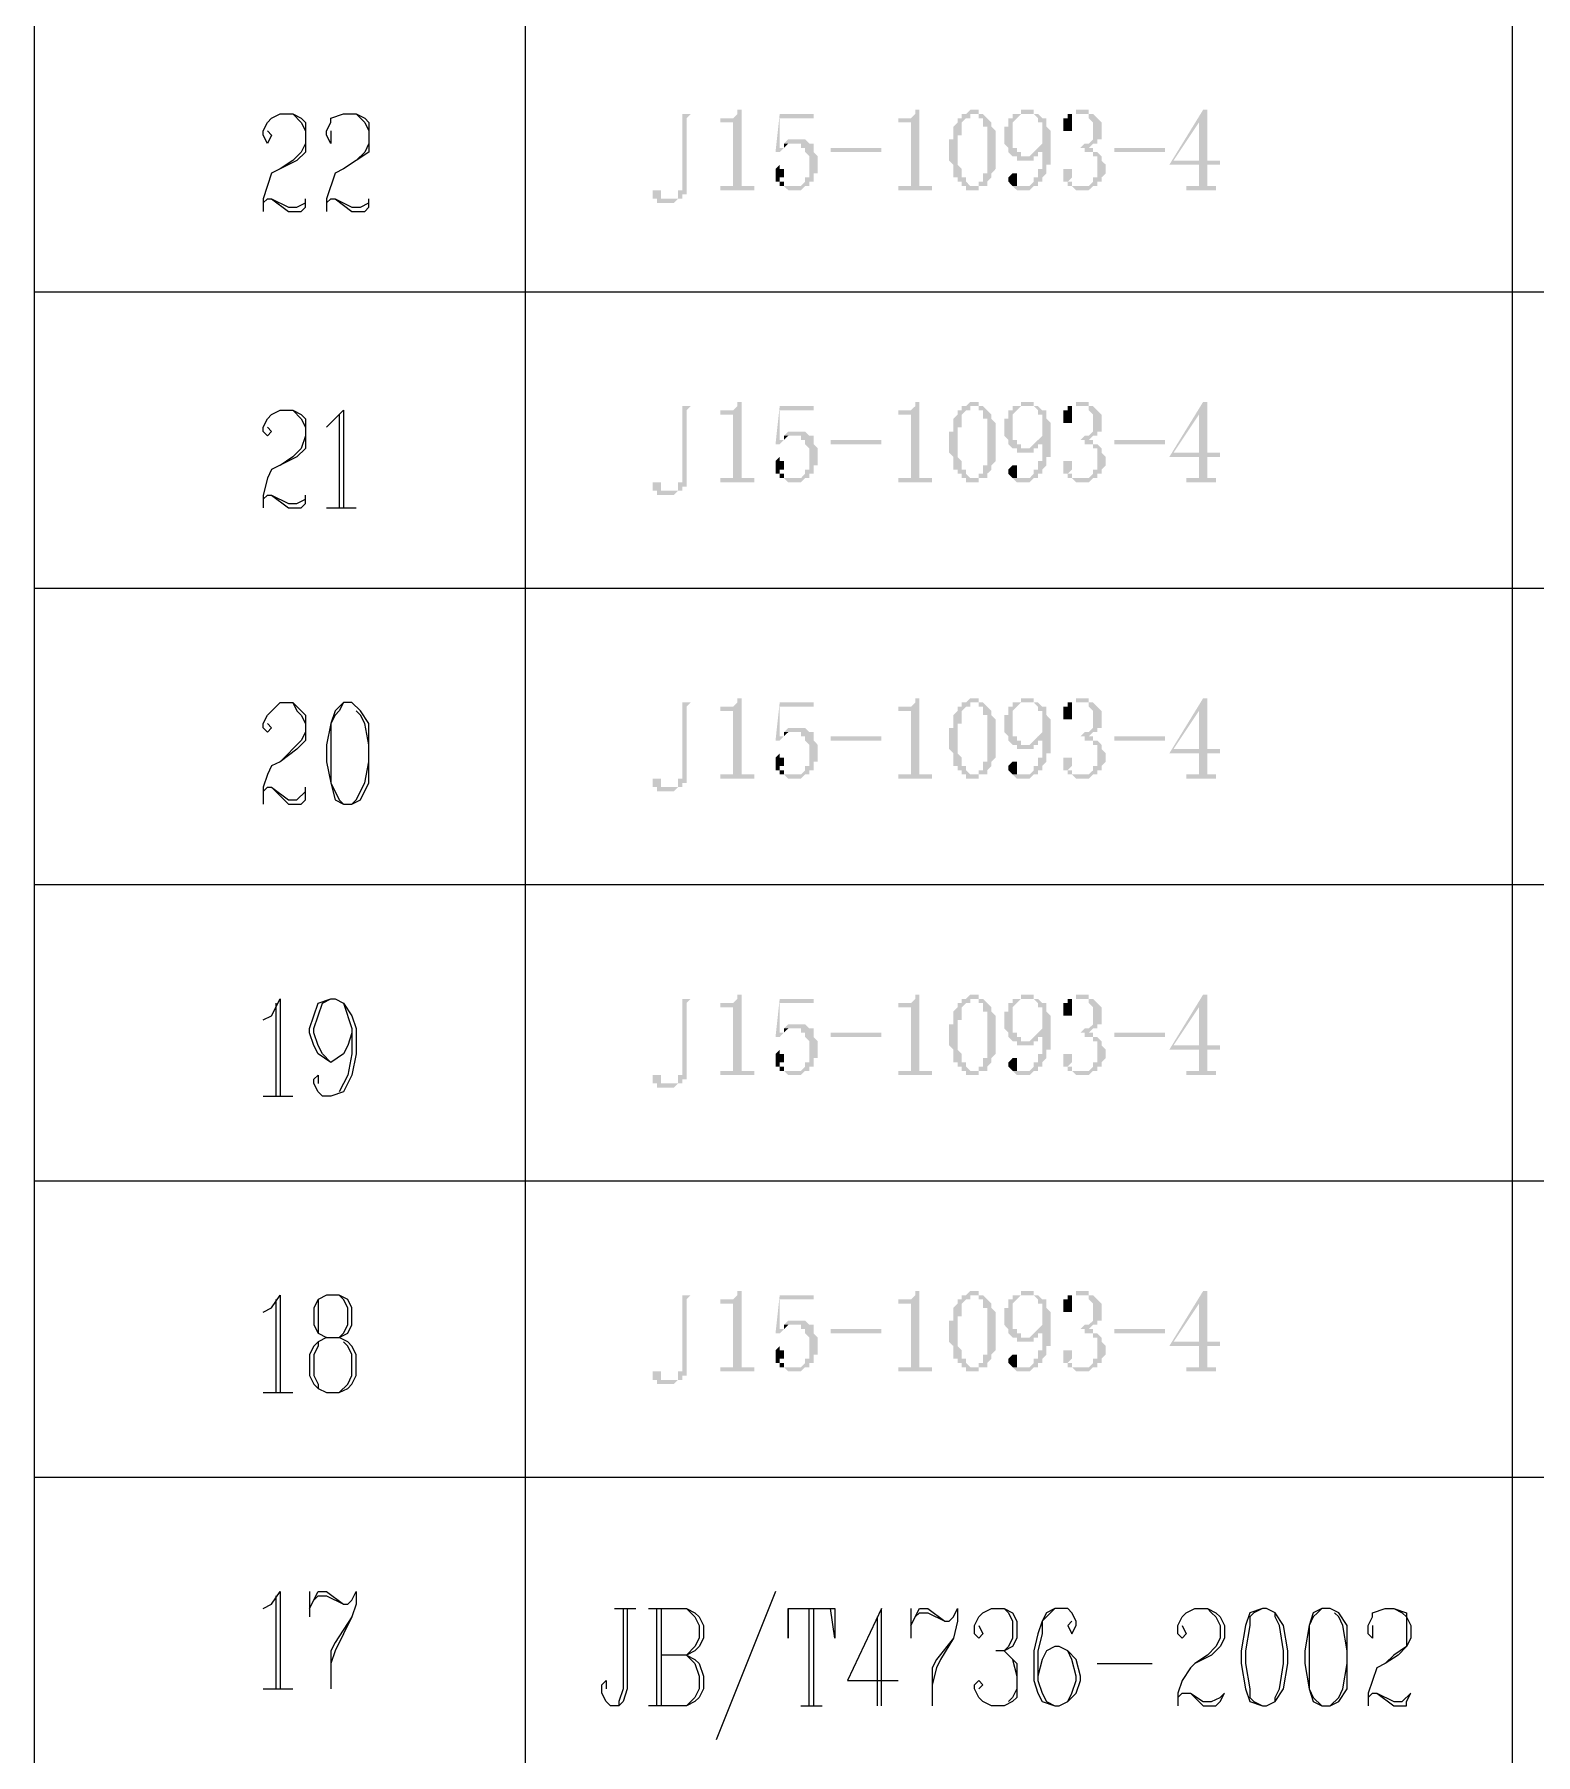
# Model space of a CAD drawing. Extents: x 51 to 246, y 3 to 417.
# Drawn here: x 183.56 to 198.56, y 81.17 to 98.37 of the extents above; entities that cross this region are included whole.
import ezdxf

# ---------------------------------------------------------------- set-up
doc = ezdxf.new("R2010")
doc.units = 0
doc.header["$MEASUREMENT"] = 0
doc.layers.add('_____1', color=160, linetype='Continuous')

msp = doc.modelspace()

# ---------------------------------------------------------------- hatches: boundary and pattern name
at = {"layer": '_____1'}
for points in [[(190.246, 97.578), (189.865, 97.578), (190.034, 97.578), (190.034, 96.816), (189.992, 96.816), (189.992, 96.731), (189.907, 96.731), (190.034, 96.731), (190.034, 96.774), (190.077, 96.774), (190.077, 97.535), (190.119, 97.578)], [(192.955, 97.62), (192.913, 97.62), (192.871, 97.578), (192.828, 97.578), (192.998, 97.578), (192.998, 97.535), (193.04, 97.535), (193.04, 97.451), (193.082, 97.451), (193.082, 96.985), (193.04, 96.985), (193.04, 96.901), (192.998, 96.901), (192.998, 96.858), (192.955, 96.858), (193.082, 96.858), (193.082, 96.901), (193.125, 96.943), (193.125, 96.985), (193.167, 97.028), (193.167, 97.409), (193.125, 97.451), (193.125, 97.493), (193.04, 97.578), (192.998, 97.578), (192.998, 97.62)], [(193.59, 97.578), (193.463, 97.578), (193.548, 97.578), (193.59, 97.535), (193.59, 97.493), (193.633, 97.493), (193.633, 97.282), (193.59, 97.239), (193.633, 97.239), (193.633, 97.028), (193.59, 97.028), (193.59, 96.943), (193.548, 96.943), (193.548, 96.901), (193.506, 96.858), (193.336, 96.858), (193.379, 96.816), (193.506, 96.816), (193.548, 96.858), (193.59, 96.858), (193.59, 96.901), (193.633, 96.901), (193.633, 96.943), (193.675, 96.985), (193.675, 97.07), (193.717, 97.07), (193.717, 97.409), (193.675, 97.451), (193.675, 97.535), (193.633, 97.535)], [(191.516, 97.239), (192.024, 97.239), (192.024, 97.197), (191.516, 97.197)], [(194.352, 97.239), (194.86, 97.239), (194.86, 97.197), (194.352, 97.197)], [(193.887, 97.028), (193.844, 97.028), (193.844, 96.901), (193.887, 96.901), (193.887, 96.858), (193.929, 96.858), (193.971, 96.816), (194.098, 96.816), (194.141, 96.858), (193.929, 96.858), (193.929, 96.901), (193.887, 96.901), (193.929, 96.943), (193.929, 97.028)], [(190.246, 94.657), (189.865, 94.657), (190.034, 94.657), (190.034, 93.895), (189.992, 93.895), (189.992, 93.81), (189.907, 93.81), (190.034, 93.81), (190.034, 93.853), (190.077, 93.853), (190.077, 94.615), (190.119, 94.657)], [(192.955, 94.699), (192.913, 94.699), (192.871, 94.657), (192.828, 94.657), (192.998, 94.657), (192.998, 94.615), (193.04, 94.615), (193.04, 94.53), (193.082, 94.53), (193.082, 94.064), (193.04, 94.064), (193.04, 93.98), (192.998, 93.98), (192.998, 93.937), (192.955, 93.937), (193.082, 93.937), (193.082, 93.98), (193.125, 94.022), (193.125, 94.064), (193.167, 94.107), (193.167, 94.488), (193.125, 94.53), (193.125, 94.572), (193.04, 94.657), (192.998, 94.657), (192.998, 94.699)], [(193.59, 94.657), (193.463, 94.657), (193.548, 94.657), (193.59, 94.615), (193.59, 94.572), (193.633, 94.572), (193.633, 94.36), (193.59, 94.318), (193.633, 94.318), (193.633, 94.107), (193.59, 94.107), (193.59, 94.022), (193.548, 94.022), (193.548, 93.98), (193.506, 93.937), (193.336, 93.937), (193.379, 93.895), (193.506, 93.895), (193.548, 93.937), (193.59, 93.937), (193.59, 93.98), (193.633, 93.98), (193.633, 94.022), (193.675, 94.064), (193.675, 94.149), (193.717, 94.149), (193.717, 94.488), (193.675, 94.53), (193.675, 94.615), (193.633, 94.615)], [(191.516, 94.318), (192.024, 94.318), (192.024, 94.276), (191.516, 94.276)], [(194.352, 94.318), (194.86, 94.318), (194.86, 94.276), (194.352, 94.276)], [(193.887, 94.107), (193.844, 94.107), (193.844, 93.98), (193.887, 93.98), (193.887, 93.937), (193.929, 93.937), (193.971, 93.895), (194.098, 93.895), (194.141, 93.937), (193.929, 93.937), (193.929, 93.98), (193.887, 93.98), (193.929, 94.022), (193.929, 94.107)], [(190.246, 91.694), (189.865, 91.694), (190.034, 91.694), (190.034, 90.932), (189.992, 90.932), (189.992, 90.847), (189.907, 90.847), (190.034, 90.847), (190.034, 90.889), (190.077, 90.889), (190.077, 91.651), (190.119, 91.694)], [(192.955, 91.736), (192.913, 91.736), (192.871, 91.694), (192.828, 91.694), (192.998, 91.694), (192.998, 91.651), (193.04, 91.651), (193.04, 91.567), (193.082, 91.567), (193.082, 91.101), (193.04, 91.101), (193.04, 91.016), (192.998, 91.016), (192.998, 90.974), (192.955, 90.974), (193.082, 90.974), (193.082, 91.016), (193.125, 91.059), (193.125, 91.101), (193.167, 91.143), (193.167, 91.524), (193.125, 91.567), (193.125, 91.609), (193.04, 91.694), (192.998, 91.694), (192.998, 91.736)], [(193.59, 91.694), (193.463, 91.694), (193.548, 91.694), (193.59, 91.651), (193.59, 91.609), (193.633, 91.609), (193.633, 91.397), (193.59, 91.355), (193.633, 91.355), (193.633, 91.143), (193.59, 91.143), (193.59, 91.059), (193.548, 91.059), (193.548, 91.016), (193.506, 90.974), (193.336, 90.974), (193.379, 90.932), (193.506, 90.932), (193.548, 90.974), (193.59, 90.974), (193.59, 91.016), (193.633, 91.016), (193.633, 91.059), (193.675, 91.101), (193.675, 91.185), (193.717, 91.185), (193.717, 91.524), (193.675, 91.567), (193.675, 91.651), (193.633, 91.651)], [(191.516, 91.355), (192.024, 91.355), (192.024, 91.313), (191.516, 91.313)], [(194.352, 91.355), (194.86, 91.355), (194.86, 91.313), (194.352, 91.313)], [(193.887, 91.143), (193.844, 91.143), (193.844, 91.016), (193.887, 91.016), (193.887, 90.974), (193.929, 90.974), (193.971, 90.932), (194.098, 90.932), (194.141, 90.974), (193.929, 90.974), (193.929, 91.016), (193.887, 91.016), (193.929, 91.059), (193.929, 91.143)], [(192.955, 88.773), (192.913, 88.773), (192.871, 88.73), (192.828, 88.73), (192.998, 88.73), (192.998, 88.688), (193.04, 88.688), (193.04, 88.603), (193.082, 88.603), (193.082, 88.138), (193.04, 88.138), (193.04, 88.053), (192.998, 88.053), (192.998, 88.01), (192.955, 88.01), (193.082, 88.01), (193.082, 88.053), (193.125, 88.095), (193.125, 88.138), (193.167, 88.18), (193.167, 88.561), (193.125, 88.603), (193.125, 88.646), (193.04, 88.73), (192.998, 88.73), (192.998, 88.773)], [(190.246, 88.73), (189.865, 88.73), (190.034, 88.73), (190.034, 87.968), (189.992, 87.968), (189.992, 87.884), (189.907, 87.884), (190.034, 87.884), (190.034, 87.926), (190.077, 87.926), (190.077, 88.688), (190.119, 88.73)], [(193.59, 88.73), (193.463, 88.73), (193.548, 88.73), (193.59, 88.688), (193.59, 88.646), (193.633, 88.646), (193.633, 88.434), (193.59, 88.392), (193.633, 88.392), (193.633, 88.18), (193.59, 88.18), (193.59, 88.095), (193.548, 88.095), (193.548, 88.053), (193.506, 88.01), (193.336, 88.01), (193.379, 87.968), (193.506, 87.968), (193.548, 88.01), (193.59, 88.01), (193.59, 88.053), (193.633, 88.053), (193.633, 88.095), (193.675, 88.138), (193.675, 88.222), (193.717, 88.222), (193.717, 88.561), (193.675, 88.603), (193.675, 88.688), (193.633, 88.688)], [(191.516, 88.392), (192.024, 88.392), (192.024, 88.349), (191.516, 88.349)], [(194.352, 88.392), (194.86, 88.392), (194.86, 88.349), (194.352, 88.349)], [(193.887, 88.18), (193.844, 88.18), (193.844, 88.053), (193.887, 88.053), (193.887, 88.01), (193.929, 88.01), (193.971, 87.968), (194.098, 87.968), (194.141, 88.01), (193.929, 88.01), (193.929, 88.053), (193.887, 88.053), (193.929, 88.095), (193.929, 88.18)], [(190.246, 85.767), (189.865, 85.767), (190.034, 85.767), (190.034, 85.005), (189.992, 85.005), (189.992, 84.92), (189.907, 84.92), (190.034, 84.92), (190.034, 84.963), (190.077, 84.963), (190.077, 85.725), (190.119, 85.767)], [(192.955, 85.809), (192.913, 85.809), (192.871, 85.767), (192.828, 85.767), (192.998, 85.767), (192.998, 85.725), (193.04, 85.725), (193.04, 85.64), (193.082, 85.64), (193.082, 85.174), (193.04, 85.174), (193.04, 85.09), (192.998, 85.09), (192.998, 85.047), (192.955, 85.047), (193.082, 85.047), (193.082, 85.09), (193.125, 85.132), (193.125, 85.174), (193.167, 85.217), (193.167, 85.598), (193.125, 85.64), (193.125, 85.682), (193.04, 85.767), (192.998, 85.767), (192.998, 85.809)], [(193.59, 85.767), (193.463, 85.767), (193.548, 85.767), (193.59, 85.725), (193.59, 85.682), (193.633, 85.682), (193.633, 85.471), (193.59, 85.428), (193.633, 85.428), (193.633, 85.217), (193.59, 85.217), (193.59, 85.132), (193.548, 85.132), (193.548, 85.09), (193.506, 85.047), (193.336, 85.047), (193.379, 85.005), (193.506, 85.005), (193.548, 85.047), (193.59, 85.047), (193.59, 85.09), (193.633, 85.09), (193.633, 85.132), (193.675, 85.174), (193.675, 85.259), (193.717, 85.259), (193.717, 85.598), (193.675, 85.64), (193.675, 85.725), (193.633, 85.725)], [(191.516, 85.428), (192.024, 85.428), (192.024, 85.386), (191.516, 85.386)], [(194.352, 85.428), (194.86, 85.428), (194.86, 85.386), (194.352, 85.386)], [(193.887, 85.217), (193.844, 85.217), (193.844, 85.09), (193.887, 85.09), (193.887, 85.047), (193.929, 85.047), (193.971, 85.005), (194.098, 85.005), (194.141, 85.047), (193.929, 85.047), (193.929, 85.09), (193.887, 85.09), (193.929, 85.132), (193.929, 85.217)]]:
    msp.add_hatch(color=7, dxfattribs=at).paths.add_polyline_path(points)
for points in [[(190.627, 97.62), (190.585, 97.62), (190.585, 97.578), (190.542, 97.535), (190.415, 97.535), (190.415, 97.493), (190.542, 97.493), (190.542, 96.858), (190.415, 96.858), (190.415, 96.816), (190.754, 96.816), (190.754, 96.858), (190.627, 96.858), (190.627, 96.943)], [(191.347, 97.578), (191.008, 97.578), (190.966, 97.197), (191.008, 97.197), (191.05, 97.239), (191.008, 97.239), (191.008, 97.535), (191.347, 97.535)], [(192.405, 97.62), (192.363, 97.62), (192.363, 97.578), (192.32, 97.535), (192.193, 97.535), (192.193, 97.493), (192.32, 97.493), (192.32, 96.858), (192.193, 96.858), (192.193, 96.816), (192.532, 96.816), (192.532, 96.858), (192.405, 96.858), (192.405, 96.943)], [(192.828, 97.578), (192.828, 97.535), (192.786, 97.535), (192.786, 97.493), (192.744, 97.451), (192.744, 97.324), (192.701, 97.324), (192.701, 97.112), (192.744, 97.07), (192.744, 96.943), (192.786, 96.943), (192.786, 96.901), (192.828, 96.901), (192.828, 96.858), (192.871, 96.858), (192.871, 96.816), (192.998, 96.816), (192.998, 96.858), (193.04, 96.858), (192.913, 96.858), (192.871, 96.901), (192.871, 96.943), (192.828, 96.943), (192.828, 97.028), (192.786, 97.07), (192.786, 97.366), (192.828, 97.366), (192.828, 97.493), (192.871, 97.535), (192.913, 97.535), (192.913, 97.578), (192.955, 97.578)], [(193.463, 97.62), (193.421, 97.62), (193.421, 97.578), (193.336, 97.578), (193.336, 97.535), (193.294, 97.535), (193.294, 97.451), (193.252, 97.451), (193.252, 97.282), (193.294, 97.239), (193.294, 97.197), (193.336, 97.155), (193.463, 97.155), (193.421, 97.155), (193.421, 97.197), (193.379, 97.197), (193.379, 97.239), (193.336, 97.239), (193.336, 97.493), (193.421, 97.578), (193.59, 97.578), (193.548, 97.578), (193.548, 97.62), (193.506, 97.62)], [(193.929, 97.578), (193.887, 97.578), (193.887, 97.535), (193.844, 97.535), (193.844, 97.409), (193.929, 97.409), (193.929, 97.578), (194.014, 97.578)], [(194.014, 97.62), (193.971, 97.62), (193.971, 97.578), (193.929, 97.578), (194.098, 97.578), (194.098, 97.535), (194.141, 97.493), (194.141, 97.324), (194.098, 97.282), (194.056, 97.282), (194.014, 97.239), (193.971, 97.239), (194.056, 97.239), (194.056, 97.197), (194.141, 97.197), (194.141, 97.155), (194.183, 97.155), (194.183, 96.943), (194.141, 96.943), (194.141, 96.901), (194.098, 96.858), (194.014, 96.858), (194.183, 96.858), (194.183, 96.901), (194.225, 96.901), (194.225, 96.943), (194.268, 96.985), (194.268, 97.07), (194.225, 97.112), (194.225, 97.155), (194.183, 97.197), (194.141, 97.197), (194.141, 97.239), (194.098, 97.239), (194.141, 97.282), (194.183, 97.282), (194.183, 97.324), (194.225, 97.324), (194.225, 97.493), (194.141, 97.578), (194.098, 97.578), (194.098, 97.62), (194.056, 97.62)], [(195.284, 97.62), (195.241, 97.62), (194.903, 97.07), (195.199, 97.07), (195.199, 96.858), (195.072, 96.858), (195.072, 96.816), (195.368, 96.816), (195.368, 96.858), (195.284, 96.858), (195.284, 97.07), (195.411, 97.07), (195.411, 97.112), (194.945, 97.112), (195.199, 97.493)], [(195.284, 97.62), (195.199, 97.493), (195.199, 97.112), (194.945, 97.112), (195.284, 97.112)], [(191.05, 97.282), (191.05, 97.239), (191.008, 97.239), (191.05, 97.239), (191.093, 97.282), (191.177, 97.282)], [(191.177, 97.324), (191.093, 97.324), (191.05, 97.282), (191.22, 97.282), (191.22, 97.239), (191.262, 97.239), (191.262, 97.197), (191.304, 97.155), (191.304, 96.943), (191.262, 96.943), (191.262, 96.901), (191.22, 96.858), (191.05, 96.858), (191.093, 96.816), (191.22, 96.816), (191.262, 96.858), (191.304, 96.858), (191.304, 96.901), (191.347, 96.901), (191.347, 96.985), (191.389, 96.985), (191.389, 97.155), (191.347, 97.197), (191.347, 97.282), (191.304, 97.282), (191.262, 97.324), (191.22, 97.324)], [(193.59, 97.239), (193.506, 97.155), (193.336, 97.155), (193.379, 97.155), (193.379, 97.112), (193.548, 97.112), (193.548, 97.155), (193.59, 97.155), (193.59, 97.197), (193.633, 97.197), (193.633, 97.239)], [(191.008, 97.07), (190.966, 97.028), (190.966, 96.901), (191.008, 96.901), (191.008, 96.858), (191.135, 96.858), (191.05, 96.858), (191.05, 96.901), (191.008, 96.901), (191.008, 96.943), (191.05, 96.943), (191.05, 97.028), (191.008, 97.028)], [(193.336, 96.985), (193.294, 96.943), (193.294, 96.901), (193.336, 96.858), (193.421, 96.858), (193.379, 96.858), (193.379, 96.985)], [(189.78, 96.816), (189.738, 96.816), (189.738, 96.731), (189.78, 96.731), (189.78, 96.689), (189.95, 96.689), (189.992, 96.731), (189.823, 96.731), (189.823, 96.816)], [(190.627, 94.699), (190.585, 94.699), (190.585, 94.657), (190.542, 94.615), (190.415, 94.615), (190.415, 94.572), (190.542, 94.572), (190.542, 93.937), (190.415, 93.937), (190.415, 93.895), (190.754, 93.895), (190.754, 93.937), (190.627, 93.937), (190.627, 94.022)], [(191.347, 94.657), (191.008, 94.657), (190.966, 94.276), (191.008, 94.276), (191.05, 94.318), (191.008, 94.318), (191.008, 94.615), (191.347, 94.615)], [(192.405, 94.699), (192.363, 94.699), (192.363, 94.657), (192.32, 94.615), (192.193, 94.615), (192.193, 94.572), (192.32, 94.572), (192.32, 93.937), (192.193, 93.937), (192.193, 93.895), (192.532, 93.895), (192.532, 93.937), (192.405, 93.937), (192.405, 94.022)], [(192.828, 94.657), (192.828, 94.615), (192.786, 94.615), (192.786, 94.572), (192.744, 94.53), (192.744, 94.403), (192.701, 94.403), (192.701, 94.191), (192.744, 94.149), (192.744, 94.022), (192.786, 94.022), (192.786, 93.98), (192.828, 93.98), (192.828, 93.937), (192.871, 93.937), (192.871, 93.895), (192.998, 93.895), (192.998, 93.937), (193.04, 93.937), (192.913, 93.937), (192.871, 93.98), (192.871, 94.022), (192.828, 94.022), (192.828, 94.107), (192.786, 94.149), (192.786, 94.445), (192.828, 94.445), (192.828, 94.572), (192.871, 94.615), (192.913, 94.615), (192.913, 94.657), (192.955, 94.657)], [(193.463, 94.699), (193.421, 94.699), (193.421, 94.657), (193.336, 94.657), (193.336, 94.615), (193.294, 94.615), (193.294, 94.53), (193.252, 94.53), (193.252, 94.36), (193.294, 94.318), (193.294, 94.276), (193.336, 94.234), (193.463, 94.234), (193.421, 94.234), (193.421, 94.276), (193.379, 94.276), (193.379, 94.318), (193.336, 94.318), (193.336, 94.572), (193.421, 94.657), (193.59, 94.657), (193.548, 94.657), (193.548, 94.699), (193.506, 94.699)], [(193.929, 94.657), (193.887, 94.657), (193.887, 94.615), (193.844, 94.615), (193.844, 94.488), (193.929, 94.488), (193.929, 94.657), (194.014, 94.657)], [(194.014, 94.699), (193.971, 94.699), (193.971, 94.657), (193.929, 94.657), (194.098, 94.657), (194.098, 94.615), (194.141, 94.572), (194.141, 94.403), (194.098, 94.36), (194.056, 94.36), (194.014, 94.318), (193.971, 94.318), (194.056, 94.318), (194.056, 94.276), (194.141, 94.276), (194.141, 94.234), (194.183, 94.234), (194.183, 94.022), (194.141, 94.022), (194.141, 93.98), (194.098, 93.937), (194.014, 93.937), (194.183, 93.937), (194.183, 93.98), (194.225, 93.98), (194.225, 94.022), (194.268, 94.064), (194.268, 94.149), (194.225, 94.191), (194.225, 94.234), (194.183, 94.276), (194.141, 94.276), (194.141, 94.318), (194.098, 94.318), (194.141, 94.36), (194.183, 94.36), (194.183, 94.403), (194.225, 94.403), (194.225, 94.572), (194.141, 94.657), (194.098, 94.657), (194.098, 94.699), (194.056, 94.699)], [(195.284, 94.699), (195.241, 94.699), (194.903, 94.149), (195.199, 94.149), (195.199, 93.937), (195.072, 93.937), (195.072, 93.895), (195.368, 93.895), (195.368, 93.937), (195.284, 93.937), (195.284, 94.149), (195.411, 94.149), (195.411, 94.191), (194.945, 94.191), (195.199, 94.572)], [(195.284, 94.699), (195.199, 94.572), (195.199, 94.191), (194.945, 94.191), (195.284, 94.191)], [(191.05, 94.36), (191.05, 94.318), (191.008, 94.318), (191.05, 94.318), (191.093, 94.36), (191.177, 94.36)], [(191.177, 94.403), (191.093, 94.403), (191.05, 94.36), (191.22, 94.36), (191.22, 94.318), (191.262, 94.318), (191.262, 94.276), (191.304, 94.234), (191.304, 94.022), (191.262, 94.022), (191.262, 93.98), (191.22, 93.937), (191.05, 93.937), (191.093, 93.895), (191.22, 93.895), (191.262, 93.937), (191.304, 93.937), (191.304, 93.98), (191.347, 93.98), (191.347, 94.064), (191.389, 94.064), (191.389, 94.234), (191.347, 94.276), (191.347, 94.36), (191.304, 94.36), (191.262, 94.403), (191.22, 94.403)], [(193.59, 94.318), (193.506, 94.234), (193.336, 94.234), (193.379, 94.234), (193.379, 94.191), (193.548, 94.191), (193.548, 94.234), (193.59, 94.234), (193.59, 94.276), (193.633, 94.276), (193.633, 94.318)], [(191.008, 94.149), (190.966, 94.107), (190.966, 93.98), (191.008, 93.98), (191.008, 93.937), (191.135, 93.937), (191.05, 93.937), (191.05, 93.98), (191.008, 93.98), (191.008, 94.022), (191.05, 94.022), (191.05, 94.107), (191.008, 94.107)], [(193.336, 94.064), (193.294, 94.022), (193.294, 93.98), (193.336, 93.937), (193.421, 93.937), (193.379, 93.937), (193.379, 94.064)], [(189.78, 93.895), (189.738, 93.895), (189.738, 93.81), (189.78, 93.81), (189.78, 93.768), (189.95, 93.768), (189.992, 93.81), (189.823, 93.81), (189.823, 93.895)], [(190.627, 91.736), (190.585, 91.736), (190.585, 91.694), (190.542, 91.651), (190.415, 91.651), (190.415, 91.609), (190.542, 91.609), (190.542, 90.974), (190.415, 90.974), (190.415, 90.932), (190.754, 90.932), (190.754, 90.974), (190.627, 90.974), (190.627, 91.059)], [(191.347, 91.694), (191.008, 91.694), (190.966, 91.313), (191.008, 91.313), (191.05, 91.355), (191.008, 91.355), (191.008, 91.651), (191.347, 91.651)], [(192.405, 91.736), (192.363, 91.736), (192.363, 91.694), (192.32, 91.651), (192.193, 91.651), (192.193, 91.609), (192.32, 91.609), (192.32, 90.974), (192.193, 90.974), (192.193, 90.932), (192.532, 90.932), (192.532, 90.974), (192.405, 90.974), (192.405, 91.059)], [(192.828, 91.694), (192.828, 91.651), (192.786, 91.651), (192.786, 91.609), (192.744, 91.567), (192.744, 91.44), (192.701, 91.44), (192.701, 91.228), (192.744, 91.185), (192.744, 91.059), (192.786, 91.059), (192.786, 91.016), (192.828, 91.016), (192.828, 90.974), (192.871, 90.974), (192.871, 90.932), (192.998, 90.932), (192.998, 90.974), (193.04, 90.974), (192.913, 90.974), (192.871, 91.016), (192.871, 91.059), (192.828, 91.059), (192.828, 91.143), (192.786, 91.185), (192.786, 91.482), (192.828, 91.482), (192.828, 91.609), (192.871, 91.651), (192.913, 91.651), (192.913, 91.694), (192.955, 91.694)], [(193.463, 91.736), (193.421, 91.736), (193.421, 91.694), (193.336, 91.694), (193.336, 91.651), (193.294, 91.651), (193.294, 91.567), (193.252, 91.567), (193.252, 91.397), (193.294, 91.355), (193.294, 91.313), (193.336, 91.27), (193.463, 91.27), (193.421, 91.27), (193.421, 91.313), (193.379, 91.313), (193.379, 91.355), (193.336, 91.355), (193.336, 91.609), (193.421, 91.694), (193.59, 91.694), (193.548, 91.694), (193.548, 91.736), (193.506, 91.736)], [(193.929, 91.694), (193.887, 91.694), (193.887, 91.651), (193.844, 91.651), (193.844, 91.524), (193.929, 91.524), (193.929, 91.694), (194.014, 91.694)], [(194.014, 91.736), (193.971, 91.736), (193.971, 91.694), (193.929, 91.694), (194.098, 91.694), (194.098, 91.651), (194.141, 91.609), (194.141, 91.44), (194.098, 91.397), (194.056, 91.397), (194.014, 91.355), (193.971, 91.355), (194.056, 91.355), (194.056, 91.313), (194.141, 91.313), (194.141, 91.27), (194.183, 91.27), (194.183, 91.059), (194.141, 91.059), (194.141, 91.016), (194.098, 90.974), (194.014, 90.974), (194.183, 90.974), (194.183, 91.016), (194.225, 91.016), (194.225, 91.059), (194.268, 91.101), (194.268, 91.185), (194.225, 91.228), (194.225, 91.27), (194.183, 91.313), (194.141, 91.313), (194.141, 91.355), (194.098, 91.355), (194.141, 91.397), (194.183, 91.397), (194.183, 91.44), (194.225, 91.44), (194.225, 91.609), (194.141, 91.694), (194.098, 91.694), (194.098, 91.736), (194.056, 91.736)], [(195.284, 91.736), (195.241, 91.736), (194.903, 91.185), (195.199, 91.185), (195.199, 90.974), (195.072, 90.974), (195.072, 90.932), (195.368, 90.932), (195.368, 90.974), (195.284, 90.974), (195.284, 91.185), (195.411, 91.185), (195.411, 91.228), (194.945, 91.228), (195.199, 91.609)], [(195.284, 91.736), (195.199, 91.609), (195.199, 91.228), (194.945, 91.228), (195.284, 91.228)], [(191.05, 91.397), (191.05, 91.355), (191.008, 91.355), (191.05, 91.355), (191.093, 91.397), (191.177, 91.397)], [(191.177, 91.44), (191.093, 91.44), (191.05, 91.397), (191.22, 91.397), (191.22, 91.355), (191.262, 91.355), (191.262, 91.313), (191.304, 91.27), (191.304, 91.059), (191.262, 91.059), (191.262, 91.016), (191.22, 90.974), (191.05, 90.974), (191.093, 90.932), (191.22, 90.932), (191.262, 90.974), (191.304, 90.974), (191.304, 91.016), (191.347, 91.016), (191.347, 91.101), (191.389, 91.101), (191.389, 91.27), (191.347, 91.313), (191.347, 91.397), (191.304, 91.397), (191.262, 91.44), (191.22, 91.44)], [(193.59, 91.355), (193.506, 91.27), (193.336, 91.27), (193.379, 91.27), (193.379, 91.228), (193.548, 91.228), (193.548, 91.27), (193.59, 91.27), (193.59, 91.313), (193.633, 91.313), (193.633, 91.355)], [(191.008, 91.185), (190.966, 91.143), (190.966, 91.016), (191.008, 91.016), (191.008, 90.974), (191.135, 90.974), (191.05, 90.974), (191.05, 91.016), (191.008, 91.016), (191.008, 91.059), (191.05, 91.059), (191.05, 91.143), (191.008, 91.143)], [(193.336, 91.101), (193.294, 91.059), (193.294, 91.016), (193.336, 90.974), (193.421, 90.974), (193.379, 90.974), (193.379, 91.101)], [(189.78, 90.932), (189.738, 90.932), (189.738, 90.847), (189.78, 90.847), (189.78, 90.805), (189.95, 90.805), (189.992, 90.847), (189.823, 90.847), (189.823, 90.932)], [(190.627, 88.773), (190.585, 88.773), (190.585, 88.73), (190.542, 88.688), (190.415, 88.688), (190.415, 88.646), (190.542, 88.646), (190.542, 88.01), (190.415, 88.01), (190.415, 87.968), (190.754, 87.968), (190.754, 88.01), (190.627, 88.01), (190.627, 88.095)], [(192.405, 88.773), (192.363, 88.773), (192.363, 88.73), (192.32, 88.688), (192.193, 88.688), (192.193, 88.646), (192.32, 88.646), (192.32, 88.01), (192.193, 88.01), (192.193, 87.968), (192.532, 87.968), (192.532, 88.01), (192.405, 88.01), (192.405, 88.095)], [(193.463, 88.773), (193.421, 88.773), (193.421, 88.73), (193.336, 88.73), (193.336, 88.688), (193.294, 88.688), (193.294, 88.603), (193.252, 88.603), (193.252, 88.434), (193.294, 88.392), (193.294, 88.349), (193.336, 88.307), (193.463, 88.307), (193.421, 88.307), (193.421, 88.349), (193.379, 88.349), (193.379, 88.392), (193.336, 88.392), (193.336, 88.646), (193.421, 88.73), (193.59, 88.73), (193.548, 88.73), (193.548, 88.773), (193.506, 88.773)], [(194.014, 88.773), (193.971, 88.773), (193.971, 88.73), (193.929, 88.73), (194.098, 88.73), (194.098, 88.688), (194.141, 88.646), (194.141, 88.476), (194.098, 88.434), (194.056, 88.434), (194.014, 88.392), (193.971, 88.392), (194.056, 88.392), (194.056, 88.349), (194.141, 88.349), (194.141, 88.307), (194.183, 88.307), (194.183, 88.095), (194.141, 88.095), (194.141, 88.053), (194.098, 88.01), (194.014, 88.01), (194.183, 88.01), (194.183, 88.053), (194.225, 88.053), (194.225, 88.095), (194.268, 88.138), (194.268, 88.222), (194.225, 88.265), (194.225, 88.307), (194.183, 88.349), (194.141, 88.349), (194.141, 88.392), (194.098, 88.392), (194.141, 88.434), (194.183, 88.434), (194.183, 88.476), (194.225, 88.476), (194.225, 88.646), (194.141, 88.73), (194.098, 88.73), (194.098, 88.773), (194.056, 88.773)], [(195.284, 88.773), (195.241, 88.773), (194.903, 88.222), (195.199, 88.222), (195.199, 88.01), (195.072, 88.01), (195.072, 87.968), (195.368, 87.968), (195.368, 88.01), (195.284, 88.01), (195.284, 88.222), (195.411, 88.222), (195.411, 88.265), (194.945, 88.265), (195.199, 88.646)], [(195.284, 88.773), (195.199, 88.646), (195.199, 88.265), (194.945, 88.265), (195.284, 88.265)], [(191.347, 88.73), (191.008, 88.73), (190.966, 88.349), (191.008, 88.349), (191.05, 88.392), (191.008, 88.392), (191.008, 88.688), (191.347, 88.688)], [(192.828, 88.73), (192.828, 88.688), (192.786, 88.688), (192.786, 88.646), (192.744, 88.603), (192.744, 88.476), (192.701, 88.476), (192.701, 88.265), (192.744, 88.222), (192.744, 88.095), (192.786, 88.095), (192.786, 88.053), (192.828, 88.053), (192.828, 88.01), (192.871, 88.01), (192.871, 87.968), (192.998, 87.968), (192.998, 88.01), (193.04, 88.01), (192.913, 88.01), (192.871, 88.053), (192.871, 88.095), (192.828, 88.095), (192.828, 88.18), (192.786, 88.222), (192.786, 88.519), (192.828, 88.519), (192.828, 88.646), (192.871, 88.688), (192.913, 88.688), (192.913, 88.73), (192.955, 88.73)], [(193.929, 88.73), (193.887, 88.73), (193.887, 88.688), (193.844, 88.688), (193.844, 88.561), (193.929, 88.561), (193.929, 88.73), (194.014, 88.73)], [(191.05, 88.434), (191.05, 88.392), (191.008, 88.392), (191.05, 88.392), (191.093, 88.434), (191.177, 88.434)], [(191.177, 88.476), (191.093, 88.476), (191.05, 88.434), (191.22, 88.434), (191.22, 88.392), (191.262, 88.392), (191.262, 88.349), (191.304, 88.307), (191.304, 88.095), (191.262, 88.095), (191.262, 88.053), (191.22, 88.01), (191.05, 88.01), (191.093, 87.968), (191.22, 87.968), (191.262, 88.01), (191.304, 88.01), (191.304, 88.053), (191.347, 88.053), (191.347, 88.138), (191.389, 88.138), (191.389, 88.307), (191.347, 88.349), (191.347, 88.434), (191.304, 88.434), (191.262, 88.476), (191.22, 88.476)], [(193.59, 88.392), (193.506, 88.307), (193.336, 88.307), (193.379, 88.307), (193.379, 88.265), (193.548, 88.265), (193.548, 88.307), (193.59, 88.307), (193.59, 88.349), (193.633, 88.349), (193.633, 88.392)], [(191.008, 88.222), (190.966, 88.18), (190.966, 88.053), (191.008, 88.053), (191.008, 88.01), (191.135, 88.01), (191.05, 88.01), (191.05, 88.053), (191.008, 88.053), (191.008, 88.095), (191.05, 88.095), (191.05, 88.18), (191.008, 88.18)], [(193.336, 88.138), (193.294, 88.095), (193.294, 88.053), (193.336, 88.01), (193.421, 88.01), (193.379, 88.01), (193.379, 88.138)], [(189.78, 87.968), (189.738, 87.968), (189.738, 87.884), (189.78, 87.884), (189.78, 87.841), (189.95, 87.841), (189.992, 87.884), (189.823, 87.884), (189.823, 87.968)], [(190.627, 85.809), (190.585, 85.809), (190.585, 85.767), (190.542, 85.725), (190.415, 85.725), (190.415, 85.682), (190.542, 85.682), (190.542, 85.047), (190.415, 85.047), (190.415, 85.005), (190.754, 85.005), (190.754, 85.047), (190.627, 85.047), (190.627, 85.132)], [(191.347, 85.767), (191.008, 85.767), (190.966, 85.386), (191.008, 85.386), (191.05, 85.428), (191.008, 85.428), (191.008, 85.725), (191.347, 85.725)], [(192.405, 85.809), (192.363, 85.809), (192.363, 85.767), (192.32, 85.725), (192.193, 85.725), (192.193, 85.682), (192.32, 85.682), (192.32, 85.047), (192.193, 85.047), (192.193, 85.005), (192.532, 85.005), (192.532, 85.047), (192.405, 85.047), (192.405, 85.132)], [(192.828, 85.767), (192.828, 85.725), (192.786, 85.725), (192.786, 85.682), (192.744, 85.64), (192.744, 85.513), (192.701, 85.513), (192.701, 85.301), (192.744, 85.259), (192.744, 85.132), (192.786, 85.132), (192.786, 85.09), (192.828, 85.09), (192.828, 85.047), (192.871, 85.047), (192.871, 85.005), (192.998, 85.005), (192.998, 85.047), (193.04, 85.047), (192.913, 85.047), (192.871, 85.09), (192.871, 85.132), (192.828, 85.132), (192.828, 85.217), (192.786, 85.259), (192.786, 85.555), (192.828, 85.555), (192.828, 85.682), (192.871, 85.725), (192.913, 85.725), (192.913, 85.767), (192.955, 85.767)], [(193.463, 85.809), (193.421, 85.809), (193.421, 85.767), (193.336, 85.767), (193.336, 85.725), (193.294, 85.725), (193.294, 85.64), (193.252, 85.64), (193.252, 85.471), (193.294, 85.428), (193.294, 85.386), (193.336, 85.344), (193.463, 85.344), (193.421, 85.344), (193.421, 85.386), (193.379, 85.386), (193.379, 85.428), (193.336, 85.428), (193.336, 85.682), (193.421, 85.767), (193.59, 85.767), (193.548, 85.767), (193.548, 85.809), (193.506, 85.809)], [(193.929, 85.767), (193.887, 85.767), (193.887, 85.725), (193.844, 85.725), (193.844, 85.598), (193.929, 85.598), (193.929, 85.767), (194.014, 85.767)], [(194.014, 85.809), (193.971, 85.809), (193.971, 85.767), (193.929, 85.767), (194.098, 85.767), (194.098, 85.725), (194.141, 85.682), (194.141, 85.513), (194.098, 85.471), (194.056, 85.471), (194.014, 85.428), (193.971, 85.428), (194.056, 85.428), (194.056, 85.386), (194.141, 85.386), (194.141, 85.344), (194.183, 85.344), (194.183, 85.132), (194.141, 85.132), (194.141, 85.09), (194.098, 85.047), (194.014, 85.047), (194.183, 85.047), (194.183, 85.09), (194.225, 85.09), (194.225, 85.132), (194.268, 85.174), (194.268, 85.259), (194.225, 85.301), (194.225, 85.344), (194.183, 85.386), (194.141, 85.386), (194.141, 85.428), (194.098, 85.428), (194.141, 85.471), (194.183, 85.471), (194.183, 85.513), (194.225, 85.513), (194.225, 85.682), (194.141, 85.767), (194.098, 85.767), (194.098, 85.809), (194.056, 85.809)], [(195.284, 85.809), (195.241, 85.809), (194.903, 85.259), (195.199, 85.259), (195.199, 85.047), (195.072, 85.047), (195.072, 85.005), (195.368, 85.005), (195.368, 85.047), (195.284, 85.047), (195.284, 85.259), (195.411, 85.259), (195.411, 85.301), (194.945, 85.301), (195.199, 85.682)], [(195.284, 85.809), (195.199, 85.682), (195.199, 85.301), (194.945, 85.301), (195.284, 85.301)], [(191.177, 85.513), (191.093, 85.513), (191.05, 85.471), (191.22, 85.471), (191.22, 85.428), (191.262, 85.428), (191.262, 85.386), (191.304, 85.344), (191.304, 85.132), (191.262, 85.132), (191.262, 85.09), (191.22, 85.047), (191.05, 85.047), (191.093, 85.005), (191.22, 85.005), (191.262, 85.047), (191.304, 85.047), (191.304, 85.09), (191.347, 85.09), (191.347, 85.174), (191.389, 85.174), (191.389, 85.344), (191.347, 85.386), (191.347, 85.471), (191.304, 85.471), (191.262, 85.513), (191.22, 85.513)], [(191.05, 85.471), (191.05, 85.428), (191.008, 85.428), (191.05, 85.428), (191.093, 85.471), (191.177, 85.471)], [(193.59, 85.428), (193.506, 85.344), (193.336, 85.344), (193.379, 85.344), (193.379, 85.301), (193.548, 85.301), (193.548, 85.344), (193.59, 85.344), (193.59, 85.386), (193.633, 85.386), (193.633, 85.428)], [(191.008, 85.259), (190.966, 85.217), (190.966, 85.09), (191.008, 85.09), (191.008, 85.047), (191.135, 85.047), (191.05, 85.047), (191.05, 85.09), (191.008, 85.09), (191.008, 85.132), (191.05, 85.132), (191.05, 85.217), (191.008, 85.217)], [(193.336, 85.174), (193.294, 85.132), (193.294, 85.09), (193.336, 85.047), (193.421, 85.047), (193.379, 85.047), (193.379, 85.174)], [(189.78, 85.005), (189.738, 85.005), (189.738, 84.92), (189.78, 84.92), (189.78, 84.878), (189.95, 84.878), (189.992, 84.92), (189.823, 84.92), (189.823, 85.005)]]:
    msp.add_hatch(color=7, dxfattribs=at).paths.add_polyline_path(points, is_closed=False)

# ---------------------------------------------------------------- linework, layer by layer
at = {"layer": '_____1', "color": 7}
for p, q in [((183.557, 28.829), (183.557, 148.928)), ((188.468, 28.829), (188.468, 148.928)), ((198.332, 28.829), (198.332, 148.928)), ((183.557, 95.8), (242.612, 95.8)), ((186.605, 94.572), (186.605, 93.641)), ((186.478, 93.641), (186.775, 93.641)), ((183.557, 92.837), (242.612, 92.837)), ((183.557, 89.873), (242.612, 89.873)), ((185.97, 88.688), (185.97, 87.757)), ((185.843, 87.757), (186.14, 87.757)), ((183.557, 86.91), (242.612, 86.91)), ((185.97, 85.725), (185.97, 84.793)), ((185.843, 84.793), (186.14, 84.793)), ((183.557, 83.947), (242.612, 83.947)), ((185.97, 82.761), (185.97, 81.83)), ((186.309, 82.804), (186.309, 82.55)), ((190.966, 82.804), (190.373, 81.322)), ((189.357, 82.634), (189.569, 82.634)), ((189.78, 81.66), (189.78, 82.634)), ((189.823, 82.634), (189.823, 81.66)), ((191.304, 81.66), (191.304, 82.634)), ((191.347, 82.634), (191.347, 81.66)), ((192.32, 82.634), (192.32, 82.338)), ((191.982, 82.55), (191.982, 81.66)), ((194.183, 82.084), (194.733, 82.084)), ((185.843, 81.83), (186.14, 81.83)), ((191.22, 81.66), (191.431, 81.66))]:
    msp.add_line(p, q, dxfattribs=at)
for points in [[(185.886, 97.409), (185.928, 97.366), (185.886, 97.282), (185.843, 97.366), (185.843, 97.409), (185.886, 97.493), (185.928, 97.535), (186.013, 97.578), (186.14, 97.578), (186.224, 97.535), (186.267, 97.493), (186.267, 97.197), (186.182, 97.112), (186.013, 97.028), (185.928, 96.985), (185.843, 96.731), (185.843, 96.604)], [(186.14, 97.578), (186.224, 97.493), (186.267, 97.409), (186.267, 97.282), (186.224, 97.197), (186.14, 97.112), (186.013, 97.028)], [(186.521, 97.409), (186.521, 97.282), (186.478, 97.366), (186.478, 97.409), (186.521, 97.493), (186.521, 97.535), (186.648, 97.578), (186.775, 97.578), (186.859, 97.535), (186.902, 97.493), (186.902, 97.197), (186.648, 97.028), (186.563, 96.985), (186.478, 96.731), (186.478, 96.604)], [(186.775, 97.578), (186.859, 97.493), (186.902, 97.409), (186.902, 97.282), (186.859, 97.197), (186.775, 97.112), (186.648, 97.028)], [(185.843, 96.689), (185.886, 96.731), (185.928, 96.731), (186.097, 96.647), (186.182, 96.647), (186.267, 96.689), (186.267, 96.731)], [(185.928, 96.731), (186.097, 96.604), (186.224, 96.604), (186.267, 96.647), (186.267, 96.731)], [(186.478, 96.689), (186.521, 96.731), (186.563, 96.731), (186.732, 96.647), (186.817, 96.647), (186.902, 96.689), (186.902, 96.731)], [(186.563, 96.731), (186.732, 96.604), (186.859, 96.604), (186.902, 96.647), (186.902, 96.731)], [(185.886, 94.445), (185.928, 94.403), (185.886, 94.36), (185.843, 94.403), (185.843, 94.445), (185.886, 94.53), (185.928, 94.572), (186.013, 94.615), (186.14, 94.615), (186.224, 94.572), (186.267, 94.53), (186.267, 94.234), (186.182, 94.149), (185.928, 94.022), (185.886, 93.937), (185.843, 93.768), (185.843, 93.641)], [(186.14, 94.615), (186.224, 94.53), (186.267, 94.445), (186.267, 94.36), (186.224, 94.234), (186.14, 94.149), (186.013, 94.064)], [(186.478, 94.445), (186.648, 94.615), (186.648, 93.641)], [(185.843, 93.726), (185.886, 93.768), (185.928, 93.768), (186.097, 93.683), (186.182, 93.683), (186.267, 93.726), (186.267, 93.768)], [(185.928, 93.768), (186.097, 93.641), (186.224, 93.641), (186.267, 93.683), (186.267, 93.768)], [(185.886, 91.482), (185.928, 91.44), (185.886, 91.397), (185.843, 91.44), (185.843, 91.482), (185.886, 91.567), (186.013, 91.694), (186.14, 91.694), (186.267, 91.567), (186.267, 91.313), (186.182, 91.228), (186.013, 91.101), (185.928, 91.059), (185.886, 90.974), (185.843, 90.847), (185.843, 90.678)], [(186.14, 91.694), (186.182, 91.609), (186.224, 91.567), (186.267, 91.482), (186.267, 91.397), (186.224, 91.313), (186.013, 91.101)], [(186.648, 91.694), (186.563, 91.609), (186.521, 91.482), (186.478, 91.27), (186.478, 91.101), (186.521, 90.889), (186.563, 90.72), (186.648, 90.678), (186.732, 90.678), (186.817, 90.72), (186.902, 90.889), (186.902, 91.482), (186.817, 91.609), (186.732, 91.694), (186.648, 91.694), (186.605, 91.609), (186.563, 91.567), (186.521, 91.482), (186.521, 90.889), (186.605, 90.72), (186.648, 90.678)], [(186.732, 90.678), (186.775, 90.72), (186.859, 90.889), (186.902, 91.101), (186.902, 91.27), (186.859, 91.482), (186.817, 91.567), (186.775, 91.609)], [(185.843, 90.805), (185.886, 90.847), (185.928, 90.847), (186.097, 90.72), (186.182, 90.72), (186.267, 90.805), (186.267, 90.847)], [(185.928, 90.847), (186.097, 90.678), (186.224, 90.678), (186.267, 90.72), (186.267, 90.847)], [(185.843, 88.519), (185.928, 88.561), (186.013, 88.73), (186.013, 87.757)], [(186.732, 88.392), (186.69, 88.265), (186.648, 88.18), (186.521, 88.095), (186.394, 88.18), (186.351, 88.265), (186.309, 88.392), (186.309, 88.434), (186.394, 88.688), (186.521, 88.73), (186.563, 88.73), (186.648, 88.688), (186.732, 88.561), (186.775, 88.434), (186.775, 88.18), (186.732, 87.968), (186.648, 87.799), (186.521, 87.757), (186.436, 87.757), (186.394, 87.799), (186.351, 87.884), (186.351, 87.926), (186.394, 87.968), (186.394, 87.884)], [(186.521, 88.095), (186.436, 88.18), (186.394, 88.265), (186.351, 88.392), (186.351, 88.434), (186.436, 88.688), (186.521, 88.73)], [(186.563, 88.73), (186.648, 88.688), (186.732, 88.434), (186.732, 88.18), (186.69, 87.968), (186.605, 87.799)], [(185.843, 85.598), (185.928, 85.64), (186.013, 85.767), (186.013, 84.793)], [(186.478, 85.767), (186.394, 85.725), (186.351, 85.64), (186.351, 85.471), (186.394, 85.386), (186.478, 85.344), (186.605, 85.344), (186.69, 85.386), (186.732, 85.471), (186.732, 85.64), (186.69, 85.725), (186.605, 85.767), (186.478, 85.767), (186.394, 85.725), (186.394, 85.386), (186.478, 85.344)], [(186.605, 85.344), (186.648, 85.386), (186.69, 85.471), (186.69, 85.64), (186.648, 85.725), (186.605, 85.767)], [(186.478, 85.344), (186.394, 85.301), (186.351, 85.259), (186.309, 85.174), (186.309, 84.963), (186.351, 84.878), (186.394, 84.835), (186.478, 84.793), (186.605, 84.793), (186.69, 84.835), (186.732, 84.878), (186.775, 84.963), (186.775, 85.174), (186.732, 85.259), (186.69, 85.301), (186.605, 85.344)], [(186.478, 85.344), (186.394, 85.301), (186.394, 85.259), (186.351, 85.174), (186.351, 84.963), (186.394, 84.878), (186.394, 84.835), (186.478, 84.793)], [(186.605, 84.793), (186.69, 84.878), (186.732, 84.963), (186.732, 85.174), (186.69, 85.259), (186.648, 85.301)], [(185.843, 82.634), (185.928, 82.677), (186.013, 82.804), (186.013, 81.83)], [(186.309, 82.634), (186.394, 82.804), (186.478, 82.804), (186.648, 82.677), (186.69, 82.677), (186.732, 82.719), (186.775, 82.804)], [(186.351, 82.719), (186.394, 82.761), (186.478, 82.761), (186.648, 82.677)], [(186.775, 82.804), (186.775, 82.677), (186.732, 82.55), (186.563, 82.211), (186.521, 82.084), (186.521, 81.83)], [(189.484, 82.634), (189.484, 81.83), (189.442, 81.703), (189.399, 81.66), (189.315, 81.66), (189.272, 81.703), (189.23, 81.788), (189.23, 81.872), (189.272, 81.915), (189.272, 81.83)], [(189.442, 82.634), (189.442, 81.83), (189.399, 81.703), (189.399, 81.66)], [(189.696, 82.634), (190.077, 82.634), (190.161, 82.592), (190.204, 82.55), (190.246, 82.465), (190.246, 82.338), (190.204, 82.253), (190.161, 82.211), (190.077, 82.169)], [(190.077, 82.634), (190.161, 82.55), (190.204, 82.465), (190.204, 82.338), (190.161, 82.253), (190.077, 82.169), (189.823, 82.169)], [(191.093, 82.634), (191.093, 82.338), (191.093, 82.634), (191.558, 82.634), (191.558, 82.338), (191.516, 82.634)], [(192.024, 81.66), (192.024, 82.634), (191.685, 81.915), (192.193, 81.915)], [(192.32, 82.465), (192.405, 82.634), (192.49, 82.634), (192.659, 82.507), (192.701, 82.507), (192.744, 82.55), (192.786, 82.634)], [(192.363, 82.55), (192.405, 82.592), (192.49, 82.592), (192.659, 82.507)], [(192.786, 82.634), (192.786, 82.507), (192.744, 82.338), (192.617, 82.126), (192.574, 82.042), (192.532, 81.872), (192.532, 81.66)], [(192.998, 82.465), (193.04, 82.38), (192.998, 82.338), (192.955, 82.38), (192.955, 82.465), (192.998, 82.55), (193.04, 82.592), (193.125, 82.634), (193.252, 82.634), (193.336, 82.592), (193.379, 82.507), (193.379, 82.338), (193.336, 82.253), (193.252, 82.211), (193.167, 82.211)], [(193.252, 82.634), (193.294, 82.592), (193.336, 82.507), (193.336, 82.338), (193.294, 82.253), (193.252, 82.211), (193.379, 82.084), (193.379, 81.745), (193.336, 81.703), (193.252, 81.66), (193.125, 81.66), (193.04, 81.703), (192.998, 81.745), (192.955, 81.83), (192.955, 81.872), (192.998, 81.915), (193.04, 81.872), (192.998, 81.83)], [(193.929, 82.507), (193.887, 82.465), (193.929, 82.38), (193.971, 82.465), (193.971, 82.507), (193.929, 82.592), (193.887, 82.634), (193.76, 82.634), (193.675, 82.592), (193.633, 82.507), (193.59, 82.38), (193.548, 82.211), (193.548, 81.915), (193.59, 81.788), (193.633, 81.703), (193.76, 81.66), (193.802, 81.66), (193.887, 81.703), (193.971, 81.788), (194.014, 81.915), (194.014, 81.957), (193.971, 82.126), (193.887, 82.211), (193.802, 82.253), (193.76, 82.253), (193.675, 82.211), (193.633, 82.126), (193.59, 81.957)], [(193.76, 82.634), (193.633, 82.507), (193.633, 82.38), (193.59, 82.211), (193.59, 81.915), (193.633, 81.788), (193.675, 81.703), (193.76, 81.66)], [(195.03, 82.465), (195.072, 82.38), (195.03, 82.338), (194.987, 82.38), (194.987, 82.465), (195.03, 82.55), (195.072, 82.592), (195.157, 82.634), (195.284, 82.634), (195.368, 82.592), (195.411, 82.55), (195.453, 82.465), (195.453, 82.338), (195.411, 82.253), (195.326, 82.169), (195.157, 82.084), (195.114, 82.042), (195.03, 81.915), (194.987, 81.788), (194.987, 81.66)], [(195.284, 82.634), (195.326, 82.592), (195.368, 82.55), (195.411, 82.465), (195.411, 82.338), (195.368, 82.253), (195.284, 82.169), (195.157, 82.084)], [(195.834, 82.634), (195.707, 82.592), (195.665, 82.465), (195.622, 82.211), (195.622, 82.084), (195.665, 81.83), (195.707, 81.703), (195.834, 81.66), (195.876, 81.66), (195.961, 81.703), (196.046, 81.83), (196.088, 82.084), (196.088, 82.211), (196.046, 82.465), (195.961, 82.592), (195.876, 82.634), (195.834, 82.634), (195.749, 82.592), (195.707, 82.55), (195.707, 82.465), (195.665, 82.211), (195.665, 82.084), (195.707, 81.83), (195.707, 81.745), (195.749, 81.703), (195.834, 81.66)], [(195.876, 81.66), (195.961, 81.703), (195.961, 81.745), (196.003, 81.83), (196.046, 82.084), (196.046, 82.211), (196.003, 82.465), (195.961, 82.55), (195.961, 82.592)], [(196.427, 82.634), (196.342, 82.592), (196.3, 82.465), (196.257, 82.211), (196.257, 82.084), (196.3, 81.83), (196.342, 81.703), (196.427, 81.66), (196.511, 81.66), (196.596, 81.703), (196.681, 81.83), (196.681, 82.465), (196.596, 82.592), (196.511, 82.634), (196.427, 82.634), (196.384, 82.592), (196.342, 82.55), (196.3, 82.465), (196.3, 81.83), (196.342, 81.745), (196.427, 81.66)], [(196.511, 81.66), (196.596, 81.745), (196.638, 81.83), (196.681, 82.084), (196.681, 82.211), (196.638, 82.465), (196.596, 82.55), (196.554, 82.592)], [(196.935, 82.465), (196.935, 82.338), (196.892, 82.38), (196.892, 82.465), (196.935, 82.55), (196.935, 82.592), (197.062, 82.634), (197.146, 82.634), (197.273, 82.592), (197.273, 82.55), (197.316, 82.465), (197.316, 82.338), (197.273, 82.253), (197.189, 82.169), (197.062, 82.084), (196.977, 82.042), (196.892, 81.788), (196.892, 81.66)], [(197.146, 82.634), (197.231, 82.592), (197.273, 82.55), (197.273, 82.253), (197.146, 82.169), (197.062, 82.084)], [(186.732, 82.55), (186.563, 82.296), (186.521, 82.211), (186.521, 81.83)], [(192.744, 82.338), (192.574, 82.126), (192.532, 82.042), (192.532, 81.66)], [(190.077, 82.169), (190.161, 82.126), (190.204, 82.084), (190.246, 81.957), (190.246, 81.83), (190.204, 81.745), (190.161, 81.703), (190.077, 81.66), (189.696, 81.66)], [(190.077, 82.169), (190.161, 82.084), (190.204, 81.957), (190.204, 81.83), (190.161, 81.745), (190.077, 81.66)], [(193.336, 82.126), (193.379, 81.957), (193.379, 81.83), (193.336, 81.745), (193.294, 81.703)], [(193.802, 81.66), (193.887, 81.703), (193.929, 81.788), (193.971, 81.915), (193.971, 81.957), (193.929, 82.126), (193.887, 82.211)], [(194.987, 81.745), (195.03, 81.788), (195.114, 81.788), (195.241, 81.703), (195.326, 81.703), (195.411, 81.745), (195.453, 81.788)], [(195.114, 81.788), (195.241, 81.66), (195.368, 81.66), (195.411, 81.703), (195.453, 81.788)], [(196.892, 81.745), (196.935, 81.788), (196.977, 81.788), (197.146, 81.703), (197.231, 81.703), (197.316, 81.788)], [(196.977, 81.788), (197.146, 81.66), (197.273, 81.66), (197.273, 81.703), (197.316, 81.788)]]:
    msp.add_lwpolyline(points, dxfattribs=at)

doc.saveas('drawing.dxf')
